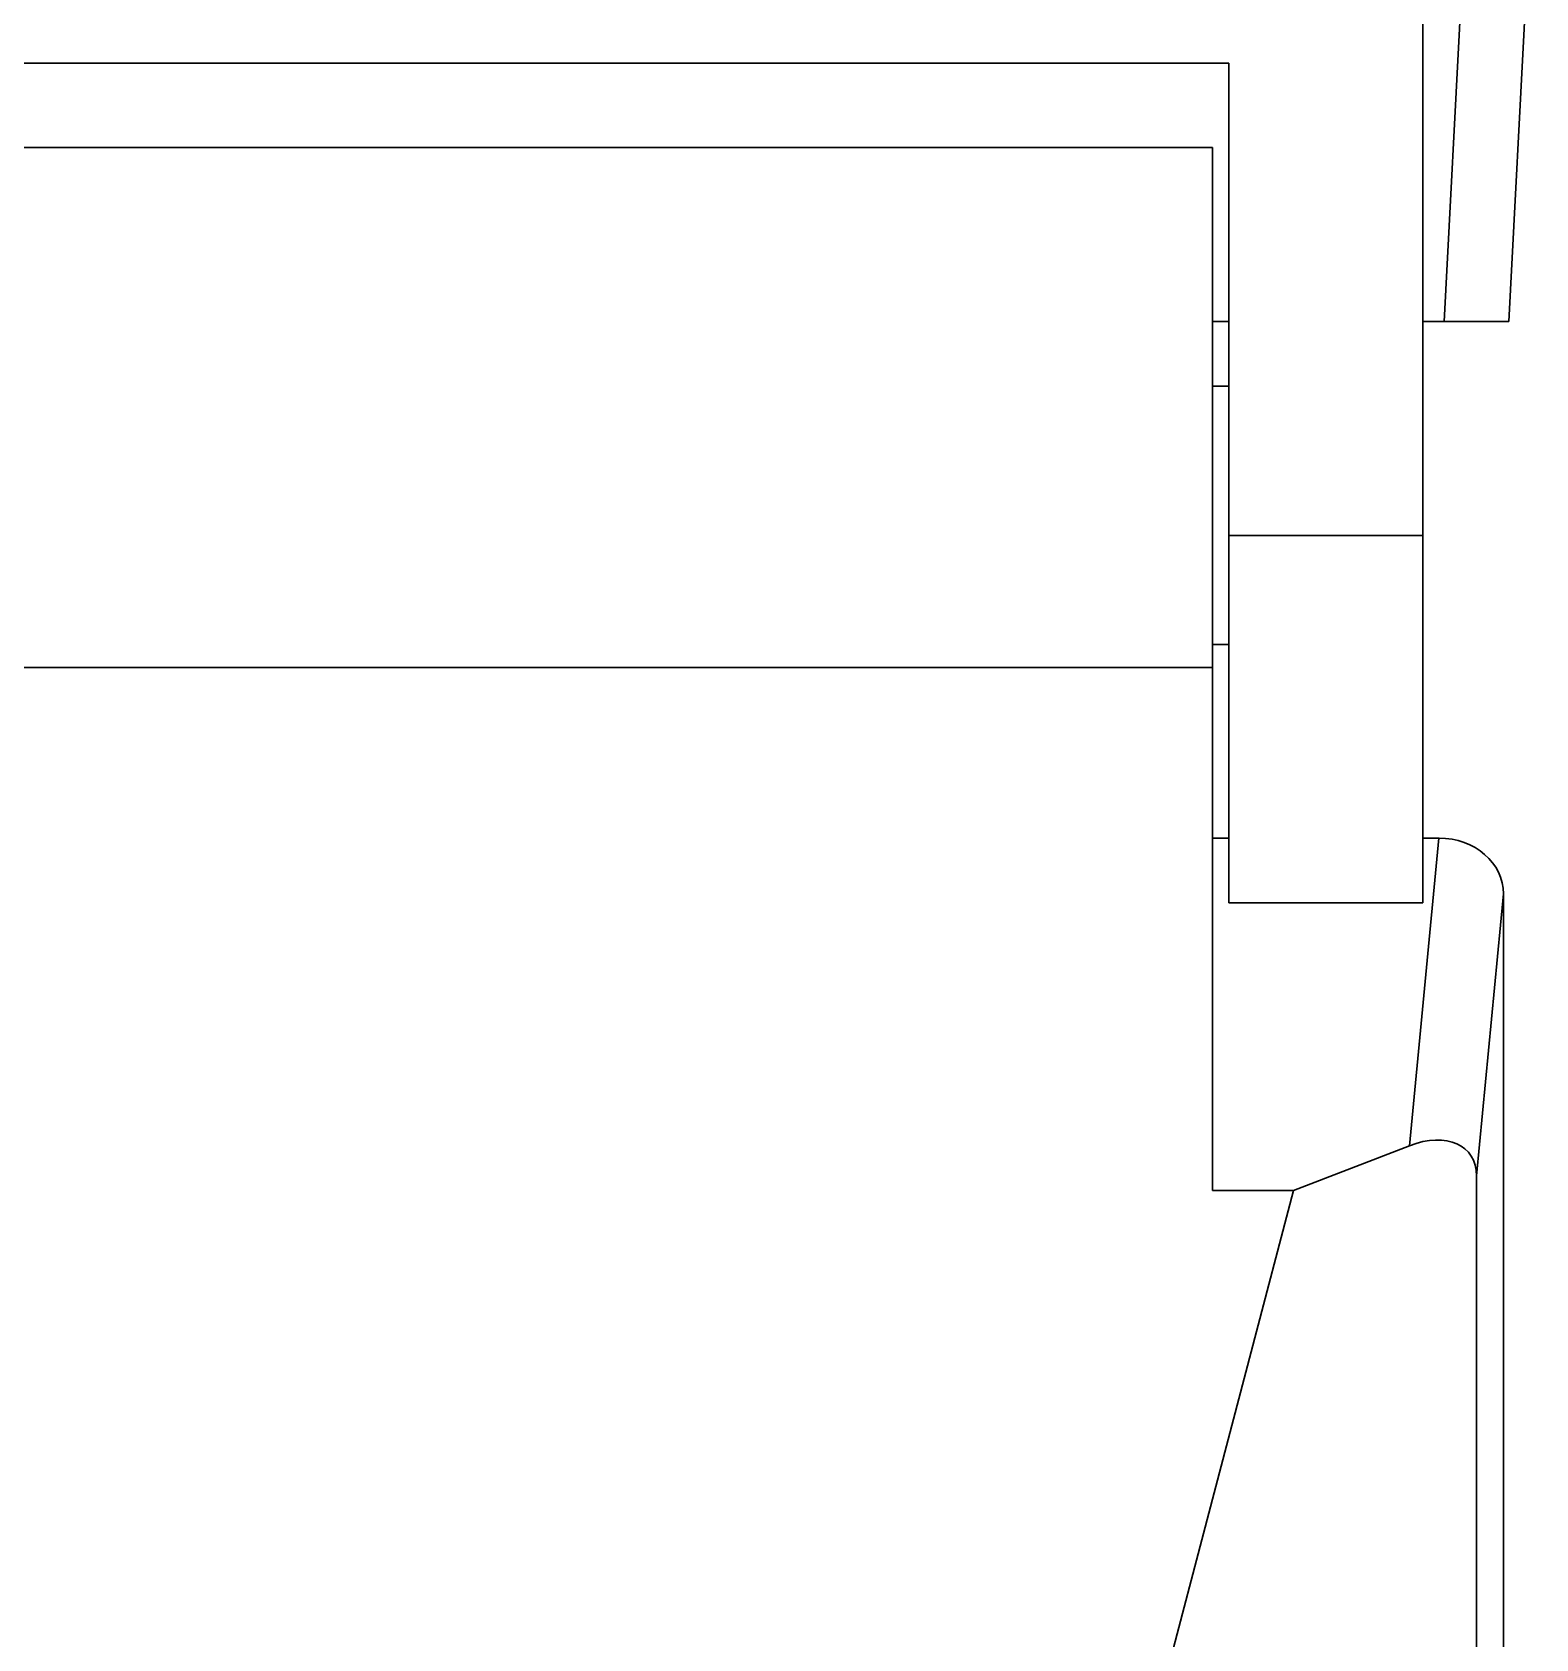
# Model space of a CAD drawing. Header units: millimetres. Extents: x -210 to 210, y -148 to 148.
# Drawn here: x -148.09 to -124.82, y -45.75 to -20.88 of the extents above; entities that cross this region are included whole.
import ezdxf

# ---------------------------------------------------------------- set-up
doc = ezdxf.new("R2010")
doc.units = ezdxf.units.MM
doc.layers.get('0').update_dxf_attribs({"lineweight": 18})

msp = doc.modelspace()

# ---------------------------------------------------------------- linework, layer by layer
at = {"color": 7, "lineweight": 30, "ltscale": 0.28285}
msp.add_line((-126.572, -17.356), (-126.572, -28.67), dxfattribs=at)
at = {"color": 7, "lineweight": 30, "ltscale": 0.200274}
for p, q in [((-125.82, -17.356), (-126.24, -25.356)), ((-124.822, -17.356), (-125.241, -25.356))]:
    msp.add_line(p, q, dxfattribs=at)
at = {"color": 7, "lineweight": 30}
for p, q in [((-129.572, -21.356), (-172.072, -21.356)), ((-129.822, -22.663), (-171.822, -22.663)), ((-129.822, -30.713), (-171.822, -30.713)), ((-125.322, -34.216), (-125.322, -90.51)), ((-125.741, -38.579), (-125.741, -94.147))]:
    msp.add_line(p, q, dxfattribs=at)
at = {"color": 7, "lineweight": 30, "ltscale": 0.18285}
msp.add_line((-129.572, -28.67), (-129.572, -21.356), dxfattribs=at)
at = {"color": 7, "lineweight": 30, "ltscale": 0.201249}
msp.add_line((-129.822, -22.663), (-129.822, -30.713), dxfattribs=at)
at = {"color": 7, "lineweight": 30, "ltscale": 0.00625}
for p, q in [((-129.572, -25.356), (-129.822, -25.356)), ((-129.822, -26.356), (-129.572, -26.356)), ((-129.822, -30.356), (-129.572, -30.356)), ((-129.822, -33.352), (-129.572, -33.352))]:
    msp.add_line(p, q, dxfattribs=at)
at = {"color": 7, "lineweight": 30, "ltscale": 0.008302}
msp.add_line((-126.24, -25.356), (-126.572, -25.356), dxfattribs=at)
at = {"color": 7, "lineweight": 30, "ltscale": 0.024966}
msp.add_line((-126.24, -25.356), (-125.241, -25.356), dxfattribs=at)
at = {"color": 7, "lineweight": 30, "ltscale": 0.075}
for p, q in [((-126.572, -28.67), (-129.572, -28.67)), ((-126.572, -34.356), (-129.572, -34.356))]:
    msp.add_line(p, q, dxfattribs=at)
at = {"color": 7, "lineweight": 30, "ltscale": 0.14215}
for p, q in [((-129.572, -28.67), (-129.572, -34.356)), ((-126.572, -28.67), (-126.572, -34.356))]:
    msp.add_line(p, q, dxfattribs=at)
at = {"color": 7, "lineweight": 30, "ltscale": 0.202304}
msp.add_line((-129.822, -38.805), (-129.822, -30.713), dxfattribs=at)
at = {"color": 7, "lineweight": 30, "ltscale": 0.11961}
msp.add_line((-126.32, -33.352), (-126.778, -38.114), dxfattribs=at)
at = {"color": 7, "lineweight": 30, "ltscale": 0.006284}
msp.add_line((-126.572, -33.352), (-126.32, -33.352), dxfattribs=at)
at = {"color": 7, "lineweight": 30, "ltscale": 0.10958}
msp.add_line((-125.322, -34.216), (-125.741, -38.579), dxfattribs=at)
at = {"color": 7, "lineweight": 30, "ltscale": 0.048096}
msp.add_line((-128.573, -38.805), (-126.778, -38.114), dxfattribs=at)
at = {"color": 7, "lineweight": 30, "ltscale": 0.418733}
msp.add_line((-132.822, -55.007), (-128.573, -38.805), dxfattribs=at)
at = {"color": 7, "lineweight": 30, "ltscale": 0.031211}
msp.add_line((-129.822, -38.805), (-128.573, -38.805), dxfattribs=at)
at = {"color": 7, "lineweight": 30}
for centre, major_axis, ratio, start_param, end_param in [((-126.323, -34.219), (-1.001, -0.009), 0.866003, 3.133377, 4.701434), ((-126.781, -38.982), (-0.923, -0.757), 0.632844, 2.662725, 4.230783)]:
    msp.add_ellipse(centre, major_axis=major_axis, ratio=ratio, start_param=start_param, end_param=end_param, dxfattribs=at)

doc.saveas('drawing.dxf')
